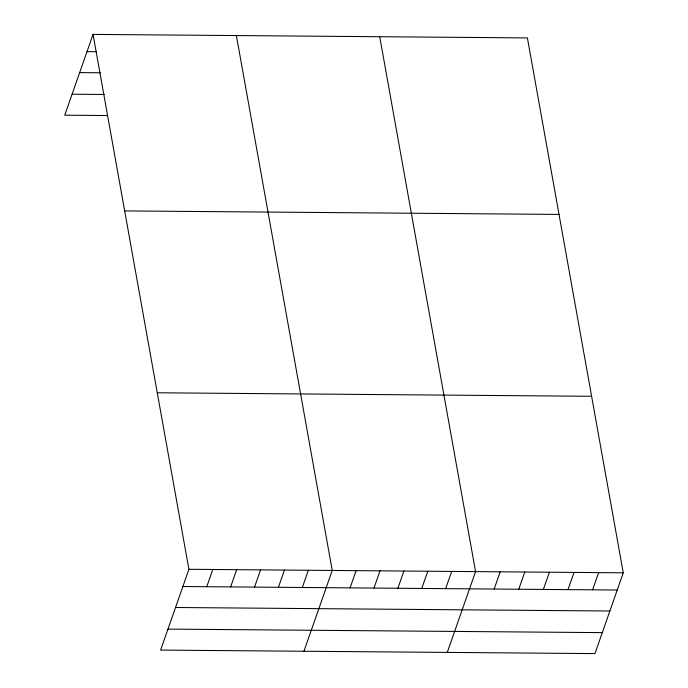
<?xml version="1.0" encoding="UTF-8"?>
<svg xmlns="http://www.w3.org/2000/svg" width="688" height="688" viewBox="0 0 688 688"><rect width="100%" height="100%" fill="white"/><g stroke="black" fill="none" stroke-linecap="round" stroke-linejoin="round"><path stroke-width="1.03" d="M93.043 34.4L188.899 569.294L160.605 650.091L594.957 653.6L623.251 572.812L527.395 37.909L93.043 34.4L64.749 115.188L107.337 115.541M206.761 586.709L212.79 569.492M230.643 586.907L236.681 569.681M254.534 587.096L260.571 569.879M278.425 587.294L284.454 570.068M302.316 587.483L308.344 570.257M303.941 651.244L332.235 570.455L236.38 35.561M350.089 587.87L356.126 570.644M373.98 588.068L380.017 570.842M397.87 588.257L403.899 571.031M421.761 588.455L427.79 571.229M445.652 588.644L451.681 571.418M447.277 652.405L475.571 571.616L379.716 36.722M494.147 589.04L500.185 571.814M518.761 589.238L524.798 572.012M543.374 589.435L549.411 572.21M567.987 589.633L574.024 572.407M592.6 589.831L598.637 572.605M87.015 51.626L96.363 51.703M79.67 72.601L100.439 72.773M72.094 94.213L104.292 94.48M124.674 210.915L559.026 214.424M157.268 392.779L591.62 396.288M188.899 569.294L623.251 572.812M182.87 586.52L617.213 590.029M175.526 607.495L609.869 611.013M167.958 629.107L602.301 632.625"/></g></svg>
